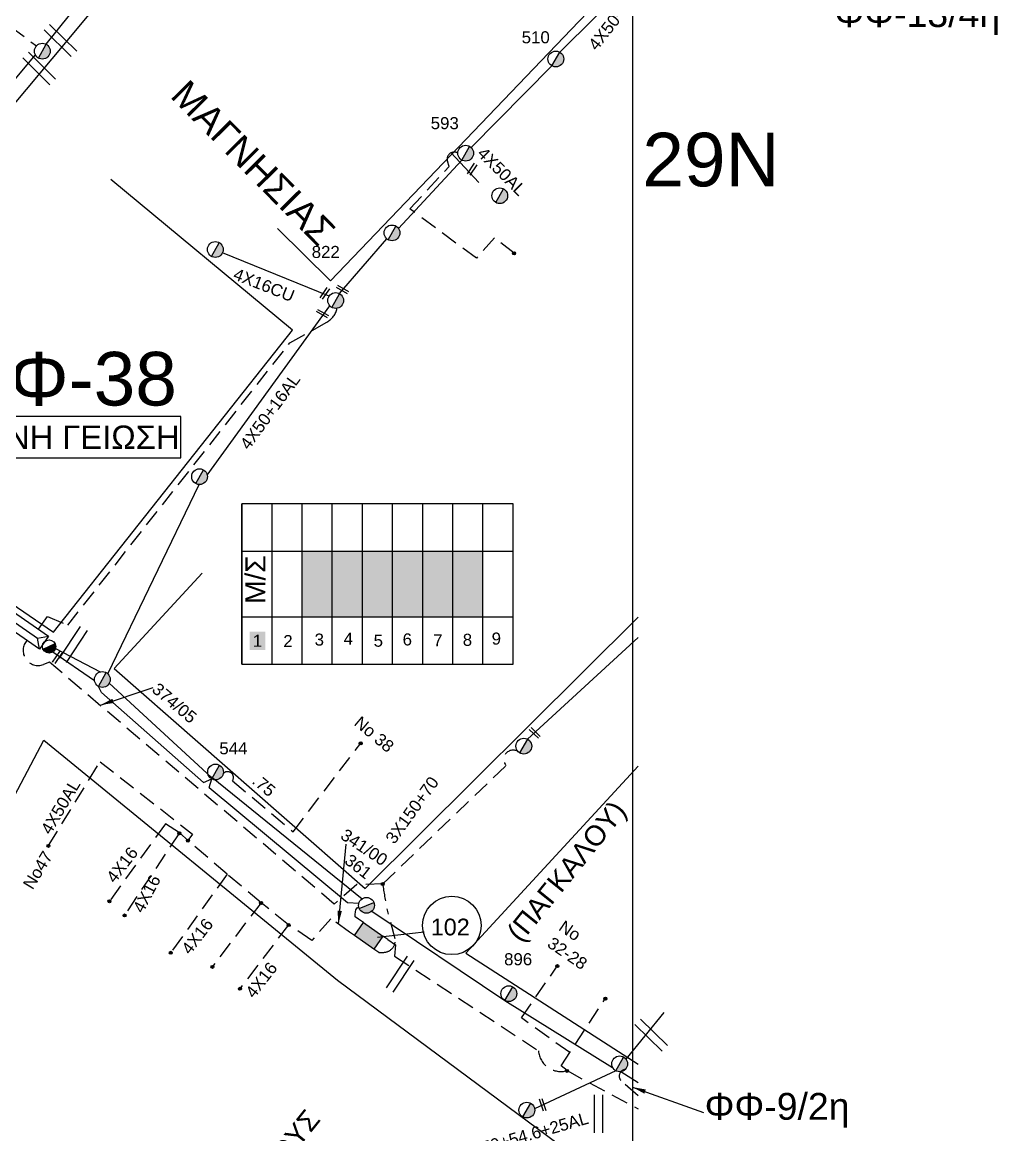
# Model space of a CAD drawing. Header units: millimetres. Extents: x 4486 to 5741, y 824 to 1856.
# Drawn here: x 5409.6 to 5555.3, y 1099.8 to 1265.9 of the extents above; entities that cross this region are included whole.
import ezdxf
from ezdxf.enums import TextEntityAlignment as Align

# ---------------------------------------------------------------- set-up
doc = ezdxf.new("R2010")
doc.units = ezdxf.units.MM
doc.linetypes.add('DASHED', pattern=[19.05, 12.7, -6.35])
for name, color, linetype in [('Link Box 4 Διευθύνσεων', 7, 'Continuous'), ('Ασφαλειοκιβώτια Χ.Τ 9 αναχωρήσεων', 7, 'Continuous'), ('Γέφυρες Εναερίου Δικτύου', 7, 'Continuous'), ('Γυμνά εναέρια ΧΤ (3Φ)   4x16CU', 7, 'Continuous'), ('Γυμνά εναέρια ΧΤ (3Φ)   4x50AL', 7, 'Continuous'), ('Γυμνά εναέρια ΧΤ και ΦΟΠ (3Φ)   4x50+16AL', 7, 'Continuous'), ('Εναέρια παροχή ΧΤ 4x16', 7, 'SYN_LINE'), ('Επιγραφές - Σχήματα', 7, 'Continuous'), ('Καλώδια ΧΤ   4x50+13.5', 7, 'Continuous'), ('Καλώδια ΧΤ   4x50AL', 7, 'DASHED'), ('Μηχανική τομή', 7, 'Continuous'), ('Στύλος ΦΜ', 7, 'Continuous'), ('Στύλος ΦΜ @ 1', 7, 'Continuous'), ('Συνδέσεις', 7, 'Continuous'), ('Συνεστραμμένα ΧΤ   3x70+54.6+25AL', 7, 'SYN_LINE'), ('Τομή', 7, 'Continuous'), ('Υποσταθμός εναέριος 2 στύλων', 7, 'Continuous'), ('Υποσταθμός πόλεως', 7, 'Continuous'), ('Υπόβαθρο ΔΕΗ', 7, 'Continuous'), ('Υπόγεια Καλώδια Δικτύου ΧΤ   .15', 7, 'DASHED')]:
    doc.layers.add(name, color=color, linetype=linetype)
doc.styles.get("Standard").update_dxf_attribs({"font": 'ARIAL.TTF'})
doc.linetypes.add('SYN_LINE', pattern='A,0.5,-0.0001,["/\\/\\/\\/",Standard,S=0.1,R=0,X=0,Y=-0.05],-0.25', length=0.7501)
doc.dimstyles.new('ISO-25', dxfattribs={"dimtxt": 2.5, "dimasz": 2.5, "dimexe": 1.25, "dimexo": 0.625, "dimtad": 1, "dimtxsty": 'Standard', "dimcen": 2.5, "dimadec": 0, "dimazin": 0, "dimtfac": 1, "dimtmove": 0, "dimatfit": 3, "dimfxl": 1, "dimarcsym": 0})

# ---------------------------------------------------------------- blocks, each defined once
blk = doc.blocks.new('ΥΠΑΡΧΩΝ ΤΣΙΜΕΝΤΕΝΙΟΣ ΣΤΥΛΟΣ')
at = {"layer": 'Στύλος ΦΜ'}
blk.add_hatch(color=7, dxfattribs=at).paths.add_polyline_path([(-1.29, -2.28, 0.574793), (2.62, 0, 0.268822), (1.3, 2.27)])
at = {"layer": 'Στύλος ΦΜ', "color": 7}
blk.add_line((-1.29, -2.28), (1.3, 2.27), dxfattribs=at)
blk.add_circle((0, 0), 2.62, dxfattribs=at)
at = {"layer": 'Στύλος ΦΜ', "flags": 4}
for tag, p in [('ΑΡΙΘΜΟΣ', (-4.68, 8.05)), ('ΤΥΠΟΣ', (-4.91, 3.03))]:
    blk.add_attdef(tag, p, '', height=4, dxfattribs=at)
blk = doc.blocks.new('LINK BOX 4 ΑΝΑΧΩΡΗΣΕΩΝ')
at = {"layer": 'Link Box 4 Διευθύνσεων', "ltscale": 40}
blk.add_hatch(color=256, dxfattribs=at).paths.add_polyline_path([(-3.54, 0), (-3.54, -4.67), (3.54, -4.67), (3.54, 0)])
for p, q in [((-3.54, 0), (-5.33, 0)), ((5.33, 0), (3.54, 0)), ((-3.54, -4.67), (-5.33, -4.67)), ((5.33, -4.67), (3.54, -4.67))]:
    blk.add_line(p, q, dxfattribs=at)
blk.add_lwpolyline([(-3.54, -4.67), (-3.54, 0), (3.54, 0), (3.54, -4.67)], close=True, dxfattribs=at)
blk = doc.blocks.new('ΥΠΟΣΤΑΘΜΟΣ ΕΝΑΕΡΙΟΣ ΕΠΙ 2 ΣΤΥΛΩΝ')
at = {"layer": 'Υποσταθμός εναέριος 2 στύλων', "linetype": 'Continuous'}
for points in [[(-11.97, -2.11, 0.574793), (-8.45, -0.07, 0.268822), (-9.64, 1.98)], [(9.68, -2.15, 0.574793), (13.19, -0.1, 0.268822), (12.01, 1.95)]]:
    blk.add_hatch(color=256, dxfattribs=at).paths.add_polyline_path(points)
for p, q in [((-11.97, -2.11), (-9.64, 1.98)), ((9.68, -2.15), (12.01, 1.95))]:
    blk.add_line(p, q, dxfattribs=at)
for centre in [(-10.81, -0.07), (10.84, -0.1)]:
    blk.add_circle(centre, 2.36, dxfattribs=at)
at = {"layer": 'Υποσταθμός πόλεως', "linetype": 'Continuous', "ltscale": 40}
blk.add_lwpolyline([(-8.57, 2.82), (8.57, 2.82), (8.57, -2.82), (-8.57, -2.82)], close=True, dxfattribs=at)
for points in [[(-5.75, 0), (-8.57, 2.82)], [(-8.57, -2.82), (-5.75, 0)], [(-5.75, 0), (5.75, 0)], [(5.75, 0), (8.57, 2.82)], [(8.57, -2.82), (5.75, 0)]]:
    blk.add_lwpolyline(points, dxfattribs=at)
at = {"layer": 'Υποσταθμός εναέριος 2 στύλων', "ltscale": 40, "flags": 1}
for tag, p in [('ΜΕΤΑΣΧΗΜΑΤΙΣΜΟΣ', (14.09, 2.51)), ('ΙΣΧΥΣ', (14.07, -0.28)), ('ΑΡΙΘΜΟΣ', (14.19, -3))]:
    blk.add_attdef(tag, p, '', height=1.8, dxfattribs=at)
blk = doc.blocks.new('ΑΣΦΑΛΕΙΟΚΙΒΩΤΙΟ ΥΠΟΣΤΑΘΜΟΥ 9 ΑΝΑΧΩΡΗΣΕΩΝ')
at = {"layer": 'Ασφαλειοκιβώτια Χ.Τ 9 αναχωρήσεων', "ltscale": 40}
for p, q in [((-23.8, 40.36), (24.02, 40.36)), ((-9.72, 40.36), (-9.72, -40.64)), ((9.94, 40.36), (9.94, -40.64)), ((-23.8, 31.36), (24.02, 31.36)), ((-23.8, 22.36), (24.02, 22.36)), ((-23.8, 13.36), (24.02, 13.36)), ((-23.8, 4.36), (24.02, 4.36)), ((-23.8, -4.64), (24.02, -4.64)), ((-23.8, -13.64), (24.02, -13.64)), ((-23.8, -22.64), (24.02, -22.64)), ((-23.8, -31.64), (24.02, -31.64))]:
    blk.add_line(p, q, dxfattribs=at)
at = {"layer": 'Ασφαλειοκιβώτια Χ.Τ 9 αναχωρήσεων'}
blk.add_lwpolyline([(-23.8, -40.64), (24.02, -40.64), (24.02, 40.36), (-23.8, 40.36)], close=True, dxfattribs=at)
for s, p in [('1', (-18.67, 37.12)), ('2', (-18.76, 28.01)), ('3', (-18.31, 18.64)), ('4', (-18.05, 9.99)), ('5', (-18.64, 1.02)), ('6', (-18.25, -7.64)), ('7', (-18.51, -16.8)), ('8', (-18.38, -25.61)), ('9', (-18.01, -34.24))]:
    blk.add_text(s, height=3.6, rotation=270, dxfattribs=at).set_placement(p)
at = {"layer": 'Ασφαλειοκιβώτια Χ.Τ 9 αναχωρήσεων', "ltscale": 40}
for tag, height, p in [('ΟΝΟΜΑ', 5, (-0.16, 44.31)), ('ΚΕΙΜΕΝΟ 1', 2, (17.06, 35.59)), ('ΚΕΙΜΕΝΟ 2', 2, (17.06, 26.88)), ('ΚΕΙΜΕΝΟ 3', 2, (17.06, 17.69)), ('ΚΕΙΜΕΝΟ 4', 2, (17.06, 8.71)), ('ΚΕΙΜΕΝΟ 5', 2, (17.06, -0.13)), ('ΚΕΙΜΕΝΟ 6', 2, (17.06, -9.05)), ('ΚΕΙΜΕΝΟ 7', 2, (17.06, -18.13)), ('ΚΕΙΜΕΝΟ 8', 2, (17.06, -26.85)), ('ΚΕΙΜΕΝΟ 9', 2, (17.06, -35.99)), ('ΣΧ', 2, (-0.1, -42.64))]:
    blk.add_attdef(tag, text='', height=height, dxfattribs=at).set_placement(p, align=Align.MIDDLE_CENTER)
blk = doc.blocks.new('ΤΟΜΗ')
at = {"layer": 'Τομή', "ltscale": 40}
for p, q in [((-5.68, 0), (5.68, 0)), ((5.68, -2.33), (-5.68, -2.33))]:
    blk.add_line(p, q, dxfattribs=at)
blk = doc.blocks.new('ΜΗΧΑΝΙΚΗ ΤΟΜΗ')
at = {"layer": 'Μηχανική τομή', "ltscale": 40}
for p, q in [((-1.89, 0.78), (1.89, 0.78)), ((1.89, 0), (-1.89, 0))]:
    blk.add_line(p, q, dxfattribs=at)
blk = doc.blocks.new('_ΣΥΝΔΕΣΗ')
at = {"layer": 'Συνδέσεις', "linetype": 'SYN_LINE', "ltscale": 40}
blk.add_hatch(color=256, dxfattribs=at).paths.add_polyline_path([(0.5, -0.01, 1), (-0.5, -0.01, 1)])
at = {"layer": 'Συνδέσεις'}
blk.add_circle((0, -0.01), 0.5, dxfattribs=at)

msp = doc.modelspace()

# ---------------------------------------------------------------- hatches: boundary and pattern name
at = {"layer": 'Ασφαλειοκιβώτια Χ.Τ 9 αναχωρήσεων', "ltscale": 0.2}
for color, points in [(62, [(5451.42, 1186.92), (5451.42, 1177.1), (5455.92, 1177.1), (5455.92, 1186.92)]), (85, [(5455.92, 1186.92), (5455.92, 1177.1), (5460.42, 1177.1), (5460.42, 1186.92)]), (27, [(5460.42, 1186.92), (5460.42, 1177.1), (5464.92, 1177.1), (5464.92, 1186.92)]), (1, [(5464.92, 1186.92), (5464.92, 1177.1), (5469.42, 1177.1), (5469.42, 1186.92)]), (6, [(5469.42, 1186.92), (5469.42, 1177.1), (5473.92, 1177.1), (5473.92, 1186.92)]), (5, [(5473.92, 1186.92), (5473.92, 1177.1), (5478.42, 1177.1), (5478.42, 1186.92)]), (173, [(5443.59, 1172.17), (5445.89, 1172.17), (5445.89, 1174.88), (5443.59, 1174.88)])]:
    msp.add_hatch(color=color, dxfattribs=at).paths.add_polyline_path(points)

# ---------------------------------------------------------------- linework, layer by layer
at = {"layer": 'Γέφυρες Εναερίου Δικτύου', "color": 27, "linetype": 'DASHED', "ltscale": 0.2}
msp.add_lwpolyline([(5483.06, 1231.39), (5480.17, 1233.68), (5477.44, 1230.64), (5467.51, 1238.03), (5473.36, 1244.33), (5473.11, 1245.15, -0.691846), (5474.66, 1246.34, -3.539258)], format="xyb", dxfattribs=at)
at = {"layer": 'Γέφυρες Εναερίου Δικτύου', "color": 85, "linetype": 'DASHED', "ltscale": 0.2}
for points in [[(5412.03, 1175.26), (5413.36, 1177.14), (5416.4, 1175.86), (5449.58, 1218.01), (5455.11, 1221.12, 0.21276), (5456.64, 1223.18, -8.872574)], [(5501.59, 1105.59), (5499.03, 1107.85), (5499.03, 1107.85, -0.611271), (5499.69, 1109.53, 2.936139)]]:
    msp.add_lwpolyline(points, format="xyb", dxfattribs=at)
at = {"layer": 'Γέφυρες Εναερίου Δικτύου', "color": 6, "linetype": 'DASHED', "ltscale": 0.2}
for points in [[(5463.45, 1137.22), (5459.57, 1137.13), (5456.22, 1134.21), (5413.66, 1170.32), (5412.78, 1169.98, -0.788729), (5410.32, 1173.59, -0.504665)], [(5462.88, 1126.99), (5463.54, 1127, 0.452971), (5465.32, 1129.03), (5464.09, 1133.52, -0.018529), (5463.45, 1137.22), (5481.88, 1154.89), (5481.88, 1154.89, -0.979304), (5483.94, 1156.77, -3.119549)]]:
    msp.add_lwpolyline(points, format="xyb", dxfattribs=at)
at = {"layer": 'Γέφυρες Εναερίου Δικτύου', "color": 6, "ltscale": 0.2}
msp.add_lwpolyline([(5485.1, 1158.82), (5501.59, 1174.01)], dxfattribs=at)
at = {"layer": 'Γέφυρες Εναερίου Δικτύου', "color": 85, "linetype": 'SYN_LINE', "ltscale": 8}
msp.add_lwpolyline([(5414.55, 1172.39), (5421.25, 1168.88)], dxfattribs=at)
at = {"layer": 'Γέφυρες Εναερίου Δικτύου', "color": 85, "linetype": 'SYN_LINE', "ltscale": 15}
for points in [[(5422.61, 1167.2), (5437.84, 1153.15)], [(5437.86, 1153.22), (5460.4, 1135.02)]]:
    msp.add_lwpolyline(points, dxfattribs=at)
at = {"layer": 'Γέφυρες Εναερίου Δικτύου', "color": 85, "linetype": 'DASHED', "ltscale": 0.2}
msp.add_lwpolyline([(5441.01, 1152.62), (5450.06, 1145.02), (5460.17, 1158.25)], dxfattribs=at)
at = {"layer": 'Γέφυρες Εναερίου Δικτύου', "color": 5, "linetype": 'DASHED', "ltscale": 0.2}
msp.add_lwpolyline([(5464.21, 1128.91), (5465.34, 1128.15), (5465.23, 1126.46), (5486.72, 1112.29), (5486.72, 1112.29, 0.475916), (5490.98, 1109.35), (5501.59, 1103.62)], format="xyb", dxfattribs=at)
for points in [[(5491.39, 1112.03), (5484.16, 1117.21), (5489.53, 1124.96)], [(5490.98, 1109.35), (5490.1, 1110.08), (5496.71, 1120.1)]]:
    msp.add_lwpolyline(points, dxfattribs=at)
at = {"layer": 'Γέφυρες Εναερίου Δικτύου', "color": 85, "linetype": 'DASHED', "ltscale": 0.2}
msp.add_arc((5440.27, 1153.1), 0.882, 327.1208, 135.1155, dxfattribs=at)
at = {"layer": 'Γυμνά εναέρια ΧΤ (3Φ)   4x16CU', "color": 85, "linetype": 'SYN_LINE', "ltscale": 20}
msp.add_lwpolyline([(5455.45, 1224.99), (5439.53, 1231.48)], dxfattribs=at)
at = {"layer": 'Γυμνά εναέρια ΧΤ (3Φ)   4x50AL', "color": 27, "ltscale": 0.2}
msp.add_lwpolyline([(5473.6, 1246.46), (5477.79, 1241.95)], dxfattribs=at)
at = {"layer": 'Γυμνά εναέρια ΧΤ και ΦΟΠ (3Φ)   4x50+16AL', "color": 27, "ltscale": 0.2}
for points in [[(5489.92, 1261.41), (5516.5, 1287.81)], [(5476.67, 1247.17), (5488.73, 1259.38)], [(5465.8, 1235.1), (5475.26, 1245.31)], [(5457.01, 1225.36), (5464.07, 1233.53)]]:
    msp.add_lwpolyline(points, dxfattribs=at)
at = {"layer": 'Γυμνά εναέρια ΧΤ και ΦΟΠ (3Φ)   4x50+16AL', "color": 85, "ltscale": 0.2}
for points in [[(5437.25, 1198.28), (5455.53, 1223.56)], [(5422.4, 1168.59), (5436.02, 1196.86)]]:
    msp.add_lwpolyline(points, dxfattribs=at)
at = {"layer": 'Εναέρια παροχή ΧΤ 4x16', "color": 85, "linetype": 'DASHED', "ltscale": 0.2}
for points in [[(5458.5, 1130.03), (5455.69, 1132.03), (5452.86, 1128.78), (5449.39, 1131.13), (5445.28, 1134.42), (5440.21, 1138.66), (5433.07, 1144.83), (5431.02, 1146.21), (5422.64, 1134.67)], [(5433.07, 1144.83), (5424.88, 1132.56)], [(5440.21, 1138.66), (5431.79, 1126.99)], [(5445.28, 1134.42), (5438.02, 1124.88)], [(5459.83, 1131.95), (5459.34, 1132.33), (5459.34, 1132.68), (5459.39, 1133.06), (5459.45, 1133.36), (5459.63, 1133.64), (5459.77, 1133.74), (5459.85, 1133.81), (5459.92, 1133.81)], [(5449.39, 1131.13), (5442.14, 1121.61)]]:
    msp.add_lwpolyline(points, dxfattribs=at)
at = {"layer": 'Επιγραφές - Σχήματα', "ltscale": 0.2}
for p, q in [((5462.67, 1129.28), (5469.66, 1130.07)), ((5505.42, 1118), (5499.78, 1111.07))]:
    msp.add_line(p, q, dxfattribs=at)
at = {"layer": 'Επιγραφές - Σχήματα'}
msp.add_lwpolyline([(4494.75, 1847.42), (5500.76, 1847.42), (5500.76, 847.45), (4494.75, 847.45)], close=True, dxfattribs=at)
at = {"layer": 'Επιγραφές - Σχήματα', "color": 190}
msp.add_lwpolyline([(5397.79, 1200.84), (5433.3, 1200.84), (5433.3, 1207.01), (5397.79, 1207.01)], close=True, dxfattribs=at)
at = {"layer": 'Επιγραφές - Σχήματα', "ltscale": 0.2}
msp.add_circle((5473.77, 1131.03), 4.37, dxfattribs=at)
at = {"layer": 'Καλώδια ΧΤ   4x50+13.5', "color": 5, "ltscale": 0.2}
msp.add_lwpolyline([(5413.2, 1262.59), (5433.87, 1288.37)], dxfattribs=at)
at = {"layer": 'Καλώδια ΧΤ   4x50+13.5', "color": 62, "ltscale": 0.2}
msp.add_lwpolyline([(5390.27, 1235.56), (5411.57, 1261.02)], dxfattribs=at)
at = {"layer": 'Καλώδια ΧΤ   4x50AL', "color": 85, "linetype": 'DASHED', "ltscale": 0.2}
msp.add_lwpolyline([(5413.52, 1142.94), (5421.24, 1155.47), (5435.04, 1144.65), (5434.34, 1143.73)], dxfattribs=at)
at = {"layer": 'Συνεστραμμένα ΧΤ   3x70+54.6+25AL', "color": 1, "ltscale": 20}
for p, q in [((5421.43, 1165.79), (5420.99, 1166.72)), ((5436.68, 1152.38), (5437.9, 1152.91)), ((5437.52, 1151.62), (5437.9, 1152.91))]:
    msp.add_line(p, q, dxfattribs=at)
at = {"layer": 'Συνεστραμμένα ΧΤ   3x70+54.6+25AL', "color": 1, "ltscale": 8}
msp.add_lwpolyline([(5414.18, 1171.87), (5420.4, 1167.62)], dxfattribs=at)
at = {"layer": 'Συνεστραμμένα ΧΤ   3x70+54.6+25AL', "color": 1, "ltscale": 15}
for points in [[(5421.43, 1165.79), (5436.68, 1152.38)], [(5437.52, 1151.62), (5458.17, 1134.46), (5459.91, 1134.36)]]:
    msp.add_lwpolyline(points, dxfattribs=at)
at = {"layer": 'Συνεστραμμένα ΧΤ   3x70+54.6+25AL', "color": 1, "ltscale": 20}
for points in [[(5461.81, 1133.14), (5481.71, 1119.82)], [(5481.71, 1119.82), (5497.79, 1109.83)]]:
    msp.add_lwpolyline(points, dxfattribs=at)
at = {"layer": 'Συνεστραμμένα ΧΤ   3x70+54.6+25AL', "color": 7, "ltscale": 10}
msp.add_lwpolyline([(5498.26, 1109.33), (5486.14, 1103.64)], dxfattribs=at)
at = {"layer": 'Συνεστραμμένα ΧΤ   3x70+54.6+25AL', "color": 5, "ltscale": 20}
msp.add_lwpolyline([(5499, 1109.19), (5501.59, 1107.55)], dxfattribs=at)
at = {"layer": 'Υπόβαθρο ΔΕΗ', "ltscale": 0.2}
for points in [[(5466.07, 1322.81), (5414.01, 1260.42), (5368.53, 1206.13), (5414.25, 1174.8), (5449.98, 1219.9), (5422.86, 1242.41)], [(5447.71, 1235.07), (5455.67, 1227.26), (5492.72, 1266.02), (5514.25, 1288.31), (5466.07, 1322.81)], [(5436.46, 1183.63), (5423.34, 1169.39), (5460.84, 1136.55), (5501.59, 1177.07)], [(5411.36, 1073.28), (5379.14, 1096.02), (5387.63, 1111.02), (5412.81, 1158.67), (5456.7, 1122.83), (5501.59, 1089.57)], [(5501.59, 1154.79), (5475.84, 1126.88), (5501.59, 1110.3)]]:
    msp.add_lwpolyline(points, dxfattribs=at)
at = {"layer": 'Υπόγεια Καλώδια Δικτύου ΧΤ   .15', "color": 62, "ltscale": 0.2}
msp.add_lwpolyline([(5394.1, 1266.6), (5399.94, 1261.86), (5404.81, 1267.56), (5411.73, 1262.35)], dxfattribs=at)

# ---------------------------------------------------------------- block references
at = {"layer": 'Link Box 4 Διευθύνσεων', "xscale": 0.5, "yscale": 0.5, "zscale": 0.5, "rotation": 325.2800914140536}
msp.add_blockref('LINK BOX 4 ΑΝΑΧΩΡΗΣΕΩΝ', (5462.02, 1130.43), dxfattribs=at)
at = {"layer": 'Ασφαλειοκιβώτια Χ.Τ 9 αναχωρήσεων', "xscale": 0.5, "yscale": 0.5, "zscale": 0.5, "rotation": 90}
msp.add_blockref('ΑΣΦΑΛΕΙΟΚΙΒΩΤΙΟ ΥΠΟΣΤΑΘΜΟΥ 9 ΑΝΑΧΩΡΗΣΕΩΝ', (5462.6, 1181.96), dxfattribs=at)
at = {"layer": 'Μηχανική τομή'}
for p, xscale, yscale, zscale, rotation in [((5476.64, 1244.04), 0.5000000000001182, 0.5000000000001182, 0.5000000000001182, 236.8817466025448), ((5454.63, 1225.51), 0.5000000000001869, 0.5000000000001869, 0.5000000000001869, 234.9611980667888), ((5457.54, 1226.15), 0.5000000000002023, 0.5000000000002023, 0.5000000000002023, 150.4675087385363), ((5454.55, 1222.55), 0.5000000000002023, 0.5000000000002023, 0.5000000000002023, 150.4675087385363), ((5414.67, 1171.12), 0.5000000000000479, 0.5000000000000479, 0.5000000000000479, 236.1156723713489), ((5486.29, 1159.91), 0.4999999999996683, 0.4999999999996683, 0.4999999999996683, 135.7761840914904), ((5487.52, 1104.29), 0.4999999999996738, 0.4999999999996738, 0.4999999999996738, 108.3053222045121)]:
    msp.add_blockref('ΜΗΧΑΝΙΚΗ ΤΟΜΗ', p, dxfattribs=dict(at, xscale=xscale, yscale=yscale, zscale=zscale, rotation=rotation))
at = {"layer": 'Στύλος ΦΜ @ 1', "ltscale": 40}
ref = msp.add_blockref('ΥΠΑΡΧΩΝ ΤΣΙΜΕΝΤΕΝΙΟΣ ΣΤΥΛΟΣ', (5489.31, 1260.4), dxfattribs=dict(at, xscale=0.4499999999998181, yscale=0.4499999999998181, zscale=0.4499999999998181))
ref.add_attrib('ΑΡΙΘΜΟΣ', '510', (5484.21, 1262.74), dxfattribs={"layer": 'Στύλος ΦΜ', "height": 1.8, "flags": 4})
at = {"layer": 'Στύλος ΦΜ @ 1', "ltscale": 40, "xscale": 0.4499999999998181, "yscale": 0.4499999999998181, "zscale": 0.4499999999998181}
for p in [(5412.61, 1261.57), (5480.93, 1239.98), (5464.84, 1234.43), (5438.45, 1231.95), (5436.09, 1198.04), (5421.57, 1167.75), (5484.52, 1157.8), (5498.84, 1110.35), (5484.98, 1103.45)]:
    msp.add_blockref('ΥΠΑΡΧΩΝ ΤΣΙΜΕΝΤΕΝΙΟΣ ΣΤΥΛΟΣ', p, dxfattribs=at)
at = {"layer": 'Στύλος ΦΜ @ 1', "ltscale": 40}
ref = msp.add_blockref('ΥΠΑΡΧΩΝ ΤΣΙΜΕΝΤΕΝΙΟΣ ΣΤΥΛΟΣ', (5475.84, 1246.33), dxfattribs=dict(at, xscale=0.4499999999998181, yscale=0.4499999999998181, zscale=0.4499999999998181))
ref.add_attrib('ΤΥΠΟΣ', '593', (5470.62, 1249.92), dxfattribs={"layer": 'Στύλος ΦΜ', "height": 1.8, "flags": 4})
ref = msp.add_blockref('ΥΠΑΡΧΩΝ ΤΣΙΜΕΝΤΕΝΙΟΣ ΣΤΥΛΟΣ', (5456.42, 1224.33), dxfattribs=dict(at, xscale=0.4499999999998181, yscale=0.4499999999998181, zscale=0.4499999999998181))
ref.add_attrib('ΤΥΠΟΣ', '822', (5452.84, 1230.69), dxfattribs={"layer": 'Στύλος ΦΜ', "height": 1.8, "flags": 4})
ref = msp.add_blockref('ΥΠΑΡΧΩΝ ΤΣΙΜΕΝΤΕΝΙΟΣ ΣΤΥΛΟΣ', (5438.48, 1153.93), dxfattribs=dict(at, xscale=0.4499999999998181, yscale=0.4499999999998181, zscale=0.4499999999998181))
ref.add_attrib('ΑΡΙΘΜΟΣ', '544', (5439.04, 1156.58), dxfattribs={"layer": 'Στύλος ΦΜ', "height": 1.8, "flags": 4})
ref = msp.add_blockref('ΥΠΑΡΧΩΝ ΤΣΙΜΕΝΤΕΝΙΟΣ ΣΤΥΛΟΣ', (5461.03, 1134.02), dxfattribs=dict(at, xscale=0.4499999999998485, yscale=0.4499999999998485, zscale=0.4499999999998485, rotation=321.8575351797707))
ref.add_attrib('ΑΡΙΘΜΟΣ', '361', (5457.59, 1140.42), dxfattribs={"layer": 'Στύλος ΦΜ', "height": 1.8, "rotation": 321.8575, "flags": 4})
ref = msp.add_blockref('ΥΠΑΡΧΩΝ ΤΣΙΜΕΝΤΕΝΙΟΣ ΣΤΥΛΟΣ', (5482.29, 1120.84), dxfattribs=dict(at, xscale=0.4499999999998181, yscale=0.4499999999998181, zscale=0.4499999999998181))
ref.add_attrib('ΤΥΠΟΣ', '896', (5481.58, 1125.08), dxfattribs={"layer": 'Στύλος ΦΜ', "height": 1.8, "flags": 4})
at = {"layer": 'Συνδέσεις', "xscale": 0.4499999999998181, "yscale": 0.4499999999998181, "zscale": 0.4499999999998181}
for p in [(5483.06, 1231.39), (5460.16, 1158.21), (5433.07, 1144.79), (5413.51, 1142.9), (5434.34, 1143.69), (5463.45, 1137.22), (5422.63, 1134.63), (5445.27, 1134.38), (5424.88, 1132.52), (5449.39, 1131.09), (5431.79, 1126.95), (5438.02, 1124.84), (5442.13, 1121.57)]:
    msp.add_blockref('_ΣΥΝΔΕΣΗ', p, dxfattribs=at)
at = {"layer": 'Συνδέσεις', "xscale": 0.4499999999998181, "yscale": 0.4499999999998181, "zscale": 0.4499999999998181, "rotation": 5.67795215064961}
for p in [(5489.54, 1124.95), (5496.71, 1120.09), (5490.96, 1109.31)]:
    msp.add_blockref('_ΣΥΝΔΕΣΗ', p, dxfattribs=at)
at = {"layer": 'Τομή'}
for p, xscale, yscale, zscale, rotation in [((5415.72, 1263.58), 0.5000000000001276, 0.5000000000001276, 0.5000000000001276, 315.4965053819453), ((5412.54, 1259.39), 0.5000000000000592, 0.5000000000000592, 0.5000000000000592, 315.0269777238493), ((5416.74, 1173.31), 0.5000000000001801, 0.5000000000001801, 0.5000000000001801, 56.56745948086644), ((5465.57, 1124.08), 0.5000000000001801, 0.5000000000001801, 0.5000000000001801, 56.56745948086644), ((5503.16, 1114.23), 0.5000000000000258, 0.5000000000000258, 0.5000000000000258, 135.7296462277617), ((5495.09, 1102.91), 0.5, 0.5, 0.5, 90)]:
    msp.add_blockref('ΤΟΜΗ', p, dxfattribs=dict(at, xscale=xscale, yscale=yscale, zscale=zscale, rotation=rotation))
at = {"layer": 'Υποσταθμός εναέριος 2 στύλων', "xscale": 0.4176092310177058, "yscale": 0.4176092310177058, "zscale": 0.4176092310177058, "rotation": 325.1597094279931}
msp.add_blockref('ΥΠΟΣΤΑΘΜΟΣ ΕΝΑΕΡΙΟΣ ΕΠΙ 2 ΣΤΥΛΩΝ', (5409.92, 1175.3), dxfattribs=at)

# ---------------------------------------------------------------- texts
at = {"layer": 'Γυμνά εναέρια ΧΤ (3Φ)   4x16CU', "ltscale": 0.2}
msp.add_text('4X16CU', height=1.8, rotation=338.4613, dxfattribs=at).set_placement((5445.72, 1226.66), align=Align.MIDDLE)
at = {"layer": 'Γυμνά εναέρια ΧΤ (3Φ)   4x50AL', "ltscale": 0.2, "insert": (5478.71, 1247.42), "char_height": 1.8, "width": 6.9949, "attachment_point": 1, "rotation": 315.0047}
msp.add_mtext('4Χ50AL', dxfattribs=at)
at = {"layer": 'Γυμνά εναέρια ΧΤ και ΦΟΠ (3Φ)   4x50+16AL', "ltscale": 0.2}
for rotation, p in [(51.9904, (5498.78, 1267.28)), (53.7419, (5446.61, 1207.77))]:
    msp.add_text('4X50+16AL', height=1.8, rotation=rotation, dxfattribs=at).set_placement(p, align=Align.MIDDLE)
at = {"layer": 'Εναέρια παροχή ΧΤ 4x16', "ltscale": 20}
for rotation, p in [(52.3004, (5424.51, 1140.08)), (62.1536, (5428.19, 1135.76)), (52.2798, (5435.74, 1129.41)), (51.9752, (5445.31, 1122.88))]:
    msp.add_text('4X16', height=1.8, rotation=rotation, dxfattribs=at).set_placement(p, align=Align.MIDDLE)
at = {"layer": 'Επιγραφές - Σχήματα', "ltscale": 0.2, "attachment_point": 1}
for s, insert, char_height, width in [('ΦΦ-13/4η', (5530.92, 1269.17), 4, 39.5466), ('29Ν', (5502.23, 1249.38), 8, 50.8867), ('ΦΦ-38', (5398.72, 1216.66), 8, 50.8867), ('102', (5470.62, 1132.04), 2.5, 6.9315), ('ΦΦ-9/2η', (5511.53, 1106.01), 4, 39.5466)]:
    msp.add_mtext(s, dxfattribs=dict(at, insert=insert, char_height=char_height, width=width))
for s, insert, char_height, width, rotation in [('ΜΑΓΝΗΣΙΑΣ', (5434.41, 1257.58), 4, 29.1423, 314.6617), ('Μ/Σ', (5442.93, 1179.04), 3, 6.1735, 90), ('374/05', (5429.99, 1167.4), 1.8, 6.948, 319.8926), ('Νο 38', (5460.19, 1162.42), 1.8, 6.948, 319.8926), ('.75', (5444.96, 1153.74), 1.8, 6.948, 319.8926), ('3Χ150+70', (5463.73, 1144.1), 1.8, 6.948, 54.2106), ('(ΠΑΓΚΑΛΟΥ)', (5481.76, 1130.19), 3, 82.7026, 51.1268), ('341/00', (5457.99, 1145.58), 1.8, 6.948, 326.286), ('Νο47', (5409.6, 1137.18), 1.8, 6.948, 58.8736), ('Νο 32-28', (5490.6, 1131.9), 1.8, 6.948, 325.5705), ('ΘΕΜΙΣΤΟΚΛΕΟΥΣ', (5429.25, 1075.71), 3, 82.7026, 51.1268)]:
    msp.add_mtext(s, dxfattribs=dict(at, insert=insert, char_height=char_height, width=width, rotation=rotation))
at = {"layer": 'Επιγραφές - Σχήματα', "color": 190, "insert": (5398.75, 1205.67), "char_height": 3.5, "width": 35.1311, "attachment_point": 1}
msp.add_mtext('KOINH ΓΕΙΩΣΗ', dxfattribs=at)
at = {"layer": 'Καλώδια ΧΤ   4x50AL', "ltscale": 20}
msp.add_text('4X50AL', height=1.8, rotation=59.3277, dxfattribs=at).set_placement((5415.32, 1148.76), align=Align.MIDDLE)
at = {"layer": 'Συνεστραμμένα ΧΤ   3x70+54.6+25AL', "ltscale": 20}
msp.add_text('3X70+54.6+25AL', height=1.8, rotation=16.0593, dxfattribs=at).set_placement((5484.69, 1099.63), align=Align.MIDDLE)

# ---------------------------------------------------------------- leaders
at = {"layer": 'Επιγραφές - Σχήματα', "ltscale": 40}
for points in [[(5421.28, 1163.93), (5429.14, 1166.54)], [(5456.83, 1131.22), (5457.98, 1143.17)], [(5500.76, 1106.89), (5511.36, 1103.07)]]:
    msp.add_leader(points, dimstyle='ISO-25', override={"dimasz": 2, "dimtad": 0}, dxfattribs=at)

doc.saveas('drawing.dxf')
